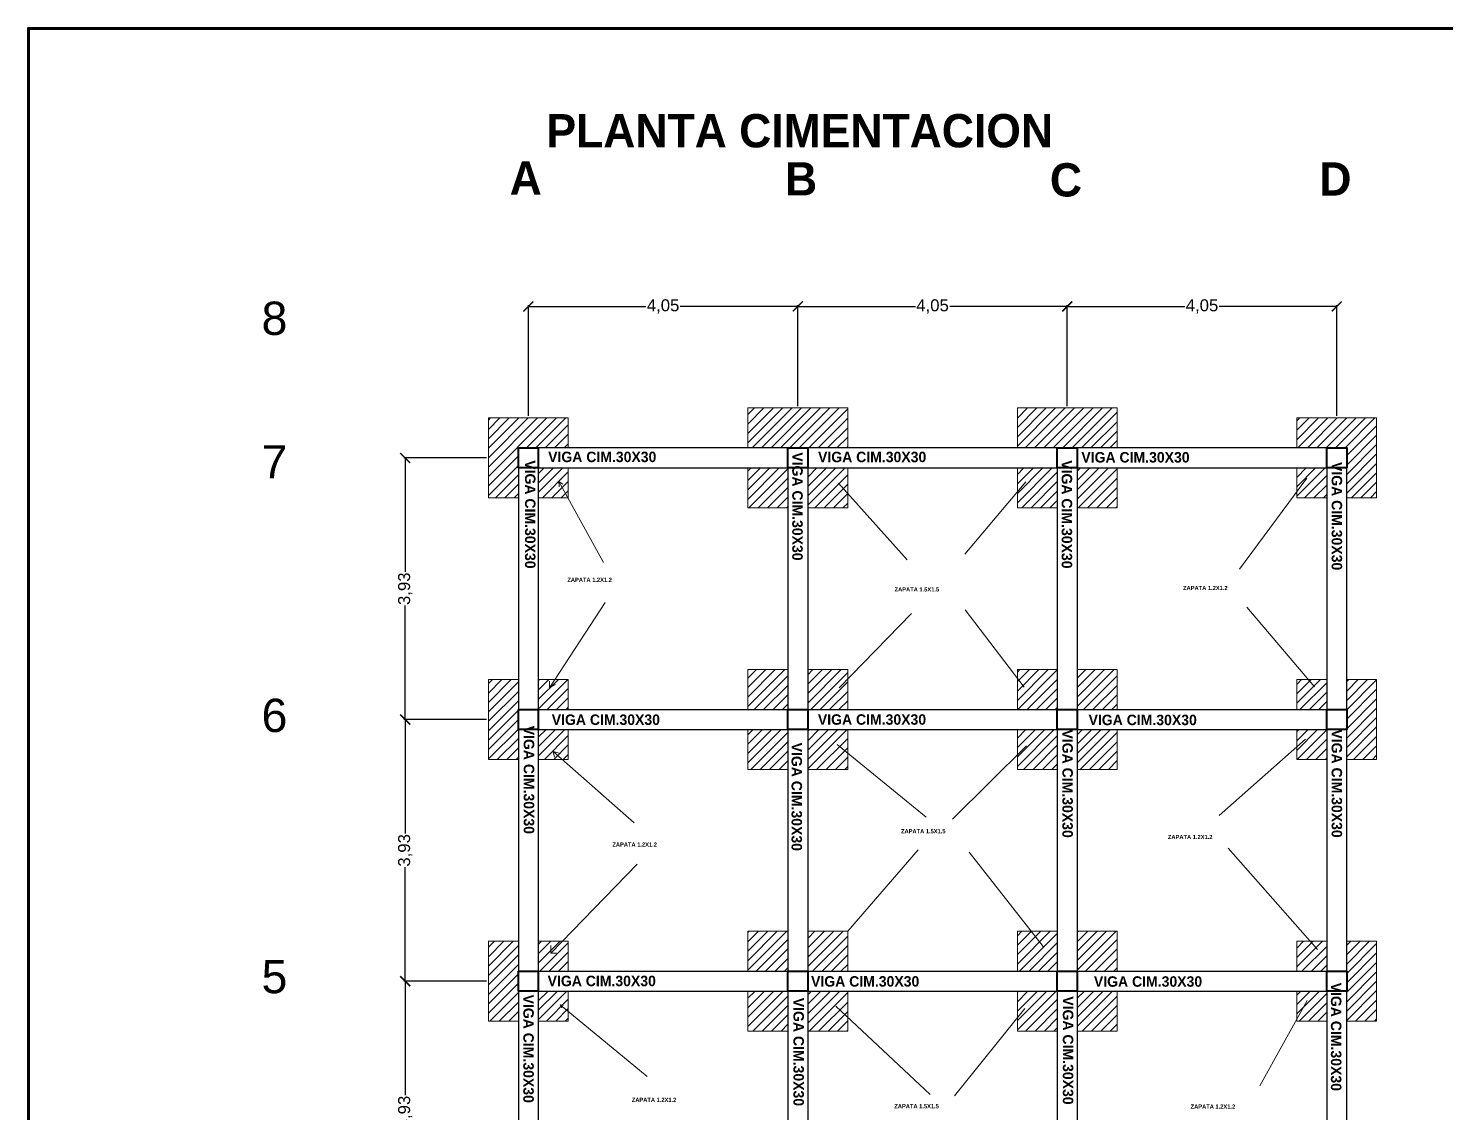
# Model space of a CAD drawing. Header units: metres. Extents: x -3 to 176, y -9 to 24.
# Drawn here: x -3.36 to 17.95, y 8.05 to 24.34 of the extents above; entities that cross this region are included whole.
import ezdxf

# ---------------------------------------------------------------- set-up
doc = ezdxf.new("R2010")
doc.units = ezdxf.units.M
for name, color, linetype, lineweight in [('CIMENTACION_COLUMNAS', 7, 'Continuous', 40), ('CIMENTACION_COTAS', 250, 'Continuous', 5), ('CIMENTACION_HATS', 253, 'Continuous', 5), ('CIMENTACION_TEXTOS', 7, 'Continuous', 5), ('CIMENTACION_VIGAS', 251, 'Continuous', 30), ('CIMENTACION_ZAPATAS', 253, 'Continuous', 20), ('MARQ.CUADROS', 7, 'Continuous', 80)]:
    doc.layers.add(name, color=color, linetype=linetype, lineweight=lineweight)
doc.styles.get("Standard").update_dxf_attribs({"font": 'arial.ttf'})
doc.dimstyles.new('ARQFERNEY', dxfattribs={"dimscale": 0.001, "dimtxt": 180, "dimasz": 150, "dimexe": 20, "dimexo": 30, "dimgap": 20, "dimtad": 0, "dimtxsty": 'Standard', "dimblk": 'ARCHTICK', "dimcen": 2.5, "dimadec": 0, "dimazin": 0, "dimtfac": 1, "dimtix": 1, "dimtmove": 1, "dimatfit": 0, "dimfxl": 1, "dimarcsym": 0})
pattern_1 = [(45, (-1484.33189, -1670.96022), (-0.070710678, 0.070710678), [])]

# ---------------------------------------------------------------- blocks, each defined once
blk = doc.blocks.new('_ArchTick')
at = {"color": 0, "linetype": 'ByBlock', "const_width": 0.15}
blk.add_lwpolyline([(-0.5, -0.5), (0.5, 0.5)], dxfattribs=at)
blk = doc.blocks.new('*D115')
at = {"layer": 'CIMENTACION_COTAS', "color": 0, "lineweight": -2, "transparency": 16777216}
for p, q in [((3.528, 10.026), (2.287, 10.026)), ((2.307, 10.026), (2.307, 8.315)), ((2.307, 6.096), (2.307, 7.807)), ((3.528, 6.096), (2.287, 6.096))]:
    blk.add_line(p, q, dxfattribs=at)
at = {"layer": 'Defpoints', "color": 0, "transparency": 16777216}
for p in [(2.307, 10.026), (3.558, 10.026), (3.558, 6.096)]:
    blk.add_point(p, dxfattribs=at)
at = {"layer": 'CIMENTACION_COTAS', "color": 0, "lineweight": -2, "transparency": 16777216, "xscale": 0.15, "yscale": 0.15, "zscale": 0.15}
for p, rotation in [((2.307, 10.026), 90), ((2.307, 6.096), 270)]:
    blk.add_blockref('_ArchTick', p, dxfattribs=dict(at, rotation=rotation))
at = {"layer": 'CIMENTACION_COTAS', "color": 0, "transparency": 16777216, "insert": (2.307, 8.061), "char_height": 0.18, "attachment_point": 5, "rotation": 90}
blk.add_mtext('3,93', dxfattribs=at)
blk = doc.blocks.new('*D116')
at = {"layer": 'CIMENTACION_COTAS', "color": 0, "lineweight": -2, "transparency": 16777216}
for p, q in [((3.528, 13.956), (2.287, 13.956)), ((2.307, 13.956), (2.307, 12.245)), ((2.307, 10.026), (2.307, 11.737)), ((3.528, 10.026), (2.287, 10.026))]:
    blk.add_line(p, q, dxfattribs=at)
at = {"layer": 'Defpoints', "color": 0, "transparency": 16777216}
for p in [(2.307, 13.956), (3.558, 13.956), (3.558, 10.026)]:
    blk.add_point(p, dxfattribs=at)
at = {"layer": 'CIMENTACION_COTAS', "color": 0, "lineweight": -2, "transparency": 16777216, "xscale": 0.15, "yscale": 0.15, "zscale": 0.15}
for p, rotation in [((2.307, 13.956), 90), ((2.307, 10.026), 270)]:
    blk.add_blockref('_ArchTick', p, dxfattribs=dict(at, rotation=rotation))
at = {"layer": 'CIMENTACION_COTAS', "color": 0, "transparency": 16777216, "insert": (2.307, 11.991), "char_height": 0.18, "attachment_point": 5, "rotation": 90}
blk.add_mtext('3,93', dxfattribs=at)
blk = doc.blocks.new('*D117')
at = {"layer": 'CIMENTACION_COTAS', "color": 0, "lineweight": -2, "transparency": 16777216}
for p, q in [((3.528, 17.886), (2.287, 17.886)), ((2.307, 17.886), (2.307, 16.175)), ((2.307, 13.956), (2.307, 15.667)), ((3.528, 13.956), (2.287, 13.956))]:
    blk.add_line(p, q, dxfattribs=at)
at = {"layer": 'Defpoints', "color": 0, "transparency": 16777216}
for p in [(2.307, 17.886), (3.558, 17.886), (3.558, 13.956)]:
    blk.add_point(p, dxfattribs=at)
at = {"layer": 'CIMENTACION_COTAS', "color": 0, "lineweight": -2, "transparency": 16777216, "xscale": 0.15, "yscale": 0.15, "zscale": 0.15}
for p, rotation in [((2.307, 17.886), 90), ((2.307, 13.956), 270)]:
    blk.add_blockref('_ArchTick', p, dxfattribs=dict(at, rotation=rotation))
at = {"layer": 'CIMENTACION_COTAS', "color": 0, "transparency": 16777216, "insert": (2.307, 15.921), "char_height": 0.18, "attachment_point": 5, "rotation": 90}
blk.add_mtext('3,93', dxfattribs=at)
blk = doc.blocks.new('*D118')
at = {"layer": 'CIMENTACION_COTAS', "color": 0, "lineweight": -2, "transparency": 16777216}
for p, q in [((4.158, 18.516), (4.158, 20.182)), ((4.158, 20.162), (5.925, 20.162)), ((8.208, 20.162), (6.441, 20.162)), ((8.208, 18.666), (8.208, 20.182))]:
    blk.add_line(p, q, dxfattribs=at)
at = {"layer": 'Defpoints', "color": 0, "transparency": 16777216}
for p in [(8.208, 20.162), (8.208, 18.636), (4.158, 18.486)]:
    blk.add_point(p, dxfattribs=at)
at = {"layer": 'CIMENTACION_COTAS', "color": 0, "lineweight": -2, "transparency": 16777216, "xscale": 0.15, "yscale": 0.15, "zscale": 0.15, "rotation": 180}
blk.add_blockref('_ArchTick', (4.158, 20.162), dxfattribs=at)
at = {"layer": 'CIMENTACION_COTAS', "color": 0, "lineweight": -2, "transparency": 16777216, "xscale": 0.15, "yscale": 0.15, "zscale": 0.15}
blk.add_blockref('_ArchTick', (8.208, 20.162), dxfattribs=at)
at = {"layer": 'CIMENTACION_COTAS', "color": 0, "transparency": 16777216, "insert": (6.183, 20.162), "char_height": 0.18, "attachment_point": 5}
blk.add_mtext('4,05', dxfattribs=at)
blk = doc.blocks.new('*D119')
at = {"layer": 'CIMENTACION_COTAS', "color": 0, "lineweight": -2, "transparency": 16777216}
for p, q in [((8.208, 18.666), (8.208, 20.182)), ((8.208, 20.162), (9.975, 20.162)), ((12.258, 20.162), (10.491, 20.162)), ((12.258, 18.666), (12.258, 20.182))]:
    blk.add_line(p, q, dxfattribs=at)
at = {"layer": 'Defpoints', "color": 0, "transparency": 16777216}
for p in [(12.258, 20.162), (8.208, 18.636), (12.258, 18.636)]:
    blk.add_point(p, dxfattribs=at)
at = {"layer": 'CIMENTACION_COTAS', "color": 0, "lineweight": -2, "transparency": 16777216, "xscale": 0.15, "yscale": 0.15, "zscale": 0.15, "rotation": 180}
blk.add_blockref('_ArchTick', (8.208, 20.162), dxfattribs=at)
at = {"layer": 'CIMENTACION_COTAS', "color": 0, "lineweight": -2, "transparency": 16777216, "xscale": 0.15, "yscale": 0.15, "zscale": 0.15}
blk.add_blockref('_ArchTick', (12.258, 20.162), dxfattribs=at)
at = {"layer": 'CIMENTACION_COTAS', "color": 0, "transparency": 16777216, "insert": (10.233, 20.162), "char_height": 0.18, "attachment_point": 5}
blk.add_mtext('4,05', dxfattribs=at)
blk = doc.blocks.new('*D120')
at = {"layer": 'CIMENTACION_COTAS', "color": 0, "lineweight": -2, "transparency": 16777216}
for p, q in [((12.258, 18.666), (12.258, 20.182)), ((12.258, 20.162), (14.025, 20.162)), ((16.308, 20.162), (14.541, 20.162)), ((16.308, 18.516), (16.308, 20.182))]:
    blk.add_line(p, q, dxfattribs=at)
at = {"layer": 'Defpoints', "color": 0, "transparency": 16777216}
for p in [(16.308, 20.162), (12.258, 18.636), (16.308, 18.486)]:
    blk.add_point(p, dxfattribs=at)
at = {"layer": 'CIMENTACION_COTAS', "color": 0, "lineweight": -2, "transparency": 16777216, "xscale": 0.15, "yscale": 0.15, "zscale": 0.15, "rotation": 180}
blk.add_blockref('_ArchTick', (12.258, 20.162), dxfattribs=at)
at = {"layer": 'CIMENTACION_COTAS', "color": 0, "lineweight": -2, "transparency": 16777216, "xscale": 0.15, "yscale": 0.15, "zscale": 0.15}
blk.add_blockref('_ArchTick', (16.308, 20.162), dxfattribs=at)
at = {"layer": 'CIMENTACION_COTAS', "color": 0, "transparency": 16777216, "insert": (14.283, 20.162), "char_height": 0.18, "attachment_point": 5}
blk.add_mtext('4,05', dxfattribs=at)

msp = doc.modelspace()

# ---------------------------------------------------------------- hatches: boundary and pattern name
at = {"layer": 'CIMENTACION_HATS'}
h = msp.add_hatch(dxfattribs=at)
h.set_pattern_fill('_USER', color=256, scale=0.1, angle=45, pattern_type=0)
h.set_pattern_definition(pattern_1)
h.paths.add_polyline_path([(8.95798, 18.6361), (7.45798, 18.6361), (7.45798, 18.0361), (8.95798, 18.0361)])
h.paths.add_polyline_path([(8.95798, 17.7361), (8.35798, 17.7361), (8.35798, 17.1361), (8.95798, 17.1361)])
h.paths.add_polyline_path([(8.05798, 17.7361), (7.45798, 17.7361), (7.45798, 17.1361), (8.05798, 17.1361)])
h = msp.add_hatch(dxfattribs=at)
h.set_pattern_fill('_USER', color=256, scale=0.1, angle=45, pattern_type=0)
h.set_pattern_definition(pattern_1)
h.paths.add_polyline_path([(13.00798, 18.6361), (11.50798, 18.6361), (11.50798, 18.0361), (13.00798, 18.0361)])
h.paths.add_polyline_path([(12.10798, 17.7361), (11.50798, 17.7361), (11.50798, 17.1361), (12.10798, 17.1361)])
h.paths.add_polyline_path([(13.00798, 17.7361), (12.40798, 17.7361), (12.40798, 17.1361), (13.00798, 17.1361)])
h = msp.add_hatch(dxfattribs=at)
h.set_pattern_fill('_USER', color=256, scale=0.1, angle=45, pattern_type=0)
h.set_pattern_definition(pattern_1)
h.paths.add_polyline_path([(4.75798, 18.4861), (3.55798, 18.4861), (3.55798, 17.2861), (4.00798, 17.2861), (4.00798, 18.0361), (4.75798, 18.0361)])
h.paths.add_polyline_path([(4.75798, 17.7361), (4.30798, 17.7361), (4.30798, 17.2861), (4.75798, 17.2861)], flags=17)
h = msp.add_hatch(dxfattribs=at)
h.set_pattern_fill('_USER', color=256, scale=0.1, angle=45, pattern_type=0)
h.set_pattern_definition(pattern_1)
h.paths.add_polyline_path([(16.90798, 18.4861), (15.70798, 18.4861), (15.70798, 18.0361), (16.45798, 18.0361), (16.45798, 17.2861), (16.90798, 17.2861)])
h.paths.add_polyline_path([(16.15798, 17.7361), (15.70798, 17.7361), (15.70798, 17.2861), (16.15798, 17.2861)], flags=17)
h = msp.add_hatch(dxfattribs=at)
h.set_pattern_fill('_USER', color=256, scale=0.1, angle=45, pattern_type=0)
h.set_pattern_definition(pattern_1)
h.paths.add_polyline_path([(8.05798, 14.7061), (7.45798, 14.7061), (7.45798, 14.1061), (8.05798, 14.1061)])
h.paths.add_polyline_path([(8.95798, 14.7061), (8.35798, 14.7061), (8.35798, 14.1061), (8.95798, 14.1061)])
h.paths.add_polyline_path([(8.95798, 13.8061), (8.35798, 13.8061), (8.35798, 13.2061), (8.95798, 13.2061)])
h.paths.add_polyline_path([(8.05798, 13.8061), (7.45798, 13.8061), (7.45798, 13.2061), (8.05798, 13.2061)])
h = msp.add_hatch(dxfattribs=at)
h.set_pattern_fill('_USER', color=256, scale=0.1, angle=45, pattern_type=0)
h.set_pattern_definition(pattern_1)
h.paths.add_polyline_path([(12.10798, 14.7061), (11.50798, 14.7061), (11.50798, 14.1061), (12.10798, 14.1061)])
h.paths.add_polyline_path([(13.00798, 14.7061), (12.40798, 14.7061), (12.40798, 14.1061), (13.00798, 14.1061)])
h.paths.add_polyline_path([(13.00798, 13.8061), (12.40798, 13.8061), (12.40798, 13.2061), (13.00798, 13.2061)])
h.paths.add_polyline_path([(12.10798, 13.8061), (11.50798, 13.8061), (11.50798, 13.2061), (12.10798, 13.2061)])
h = msp.add_hatch(dxfattribs=at)
h.set_pattern_fill('_USER', color=256, scale=0.1, angle=45, pattern_type=0)
h.set_pattern_definition(pattern_1)
h.paths.add_polyline_path([(4.00798, 14.5561), (3.55798, 14.5561), (3.55798, 13.3561), (4.00798, 13.3561)])
h.paths.add_polyline_path([(4.75798, 14.5561), (4.30798, 14.5561), (4.30798, 14.1061), (4.75798, 14.1061)])
h.paths.add_polyline_path([(4.75798, 13.8061), (4.30798, 13.8061), (4.30798, 13.3561), (4.75798, 13.3561)])
h = msp.add_hatch(dxfattribs=at)
h.set_pattern_fill('_USER', color=256, scale=0.1, angle=45, pattern_type=0)
h.set_pattern_definition(pattern_1)
h.paths.add_polyline_path([(16.15798, 14.5561), (15.70798, 14.5561), (15.70798, 14.1061), (16.15798, 14.1061)])
h.paths.add_polyline_path([(16.15798, 13.8061), (15.70798, 13.8061), (15.70798, 13.3561), (16.15798, 13.3561)])
h.paths.add_polyline_path([(16.90798, 14.5561), (16.45798, 14.5561), (16.45798, 13.3561), (16.90798, 13.3561)])
h = msp.add_hatch(dxfattribs=at)
h.set_pattern_fill('_USER', color=256, scale=0.1, angle=45, pattern_type=0)
h.set_pattern_definition(pattern_1)
h.paths.add_polyline_path([(8.05798, 10.7761), (7.45798, 10.7761), (7.45798, 10.1761), (8.05798, 10.1761)])
h.paths.add_polyline_path([(8.95798, 10.7761), (8.35798, 10.7761), (8.35798, 10.1761), (8.95798, 10.1761)])
h.paths.add_polyline_path([(8.95798, 9.8761), (8.35798, 9.8761), (8.35798, 9.2761), (8.95798, 9.2761)])
h.paths.add_polyline_path([(8.05798, 9.8761), (7.45798, 9.8761), (7.45798, 9.2761), (8.05798, 9.2761)])
h = msp.add_hatch(dxfattribs=at)
h.set_pattern_fill('_USER', color=256, scale=0.1, angle=45, pattern_type=0)
h.set_pattern_definition(pattern_1)
h.paths.add_polyline_path([(12.10798, 10.7761), (11.50798, 10.7761), (11.50798, 10.1761), (12.10798, 10.1761)])
h.paths.add_polyline_path([(13.00798, 10.7761), (12.40798, 10.7761), (12.40798, 10.1761), (13.00798, 10.1761)])
h.paths.add_polyline_path([(13.00798, 9.8761), (12.40798, 9.8761), (12.40798, 9.2761), (13.00798, 9.2761)])
h.paths.add_polyline_path([(12.10798, 9.8761), (11.50798, 9.8761), (11.50798, 9.2761), (12.10798, 9.2761)])
h = msp.add_hatch(dxfattribs=at)
h.set_pattern_fill('_USER', color=256, scale=0.1, angle=45, pattern_type=0)
h.set_pattern_definition(pattern_1)
h.paths.add_polyline_path([(4.00798, 10.6261), (3.55798, 10.6261), (3.55798, 9.4261), (4.00798, 9.4261)])
h.paths.add_polyline_path([(4.75798, 10.6261), (4.30798, 10.6261), (4.30798, 10.1761), (4.75798, 10.1761)])
h.paths.add_polyline_path([(4.75798, 9.8761), (4.30798, 9.8761), (4.30798, 9.4261), (4.75798, 9.4261)])
h = msp.add_hatch(dxfattribs=at)
h.set_pattern_fill('_USER', color=256, scale=0.1, angle=45, pattern_type=0)
h.set_pattern_definition(pattern_1)
h.paths.add_polyline_path([(16.90798, 10.6261), (16.45798, 10.6261), (16.45798, 9.4261), (16.90798, 9.4261)])
h.paths.add_polyline_path([(16.15798, 10.6261), (15.70798, 10.6261), (15.70798, 10.1761), (16.15798, 10.1761)])
h.paths.add_polyline_path([(16.15798, 9.8761), (15.70798, 9.8761), (15.70798, 9.4261), (16.15798, 9.4261)])

# ---------------------------------------------------------------- linework, layer by layer
at = {"layer": 'CIMENTACION_COLUMNAS'}
for points in [[(4.00798, 18.0361), (4.30798, 18.0361), (4.30798, 17.7361), (4.00798, 17.7361), (4.00798, 18.0361)], [(8.05798, 18.0361), (8.35798, 18.0361), (8.35798, 17.7361), (8.05798, 17.7361), (8.05798, 18.0361)], [(12.10798, 18.0361), (12.40798, 18.0361), (12.40798, 17.7361), (12.10798, 17.7361), (12.10798, 18.0361)], [(16.15798, 18.0361), (16.45798, 18.0361), (16.45798, 17.7361), (16.15798, 17.7361), (16.15798, 18.0361)], [(4.00798, 14.1061), (4.30798, 14.1061), (4.30798, 13.8061), (4.00798, 13.8061), (4.00798, 14.1061)], [(8.05798, 14.1061), (8.35798, 14.1061), (8.35798, 13.8061), (8.05798, 13.8061), (8.05798, 14.1061)], [(12.10798, 14.1061), (12.40798, 14.1061), (12.40798, 13.8061), (12.10798, 13.8061), (12.10798, 14.1061)], [(16.15798, 14.1061), (16.45798, 14.1061), (16.45798, 13.8061), (16.15798, 13.8061), (16.15798, 14.1061)], [(4.00798, 10.1761), (4.30798, 10.1761), (4.30798, 9.8761), (4.00798, 9.8761), (4.00798, 10.1761)], [(8.05798, 10.1761), (8.35798, 10.1761), (8.35798, 9.8761), (8.05798, 9.8761), (8.05798, 10.1761)], [(12.10798, 10.1761), (12.40798, 10.1761), (12.40798, 9.8761), (12.10798, 9.8761), (12.10798, 10.1761)], [(16.15798, 10.1761), (16.45798, 10.1761), (16.45798, 9.8761), (16.15798, 9.8761), (16.15798, 10.1761)]]:
    msp.add_lwpolyline(points, dxfattribs=at)
at = {"layer": 'CIMENTACION_TEXTOS'}
for points in [[(5.28751, 16.31289), (4.61587, 17.53416), (4.62256, 17.45383)], [(4.61587, 17.53416), (4.67643, 17.49053)], [(9.85249, 16.35401), (8.82054, 17.50487)], [(10.71605, 16.43912), (11.63288, 17.52518)], [(14.84816, 16.21501), (15.8597, 17.58123)], [(5.31152, 15.71283), (4.47423, 14.4333), (4.47423, 14.53468)], [(10.72394, 15.60305), (11.61105, 14.44391)], [(14.95791, 15.64319), (15.97474, 14.446)], [(9.91688, 15.54976), (8.82969, 14.43058)], [(4.47423, 14.4333), (4.56781, 14.48241)], [(14.54236, 12.51479), (15.83747, 13.65953)], [(5.74717, 12.40515), (4.52882, 13.47409), (4.55236, 13.39181)], [(4.52882, 13.47409), (4.61952, 13.45288)], [(10.13575, 12.4911), (8.79856, 13.58081)], [(10.53491, 12.45788), (11.64591, 13.56087)], [(10.01769, 11.99747), (8.95798, 10.7761)], [(10.78321, 11.96422), (11.89487, 10.54809)], [(14.67823, 12.02546), (16.01911, 10.5038)], [(5.7925, 11.7845), (4.49737, 10.4485), (4.49737, 10.56134)], [(4.49737, 10.4485), (4.58037, 10.4485)], [(5.94286, 8.59648), (4.63836, 9.6726), (4.65881, 9.62577)], [(4.63836, 9.6726), (4.6816, 9.6615)], [(10.19796, 8.32487), (8.77796, 9.65035)], [(10.56292, 8.30499), (11.61796, 9.61721)], [(15.15309, 8.45323), (15.86257, 9.73456)]]:
    msp.add_lwpolyline(points, dxfattribs=at)
at = {"layer": 'CIMENTACION_VIGAS'}
for points in [[(4.00798, 18.0361), (4.00798, 2.0161), (16.45798, 2.0161), (16.45798, 2.0161), (16.45798, 18.0361), (4.00798, 18.0361)], [(4.30798, 17.7361), (4.30798, 14.1061)], [(4.30798, 17.7361), (8.05798, 17.7361)], [(8.05798, 17.7361), (8.05798, 14.1061)], [(8.35798, 17.7361), (8.35798, 14.1061)], [(8.35798, 17.7361), (12.10798, 17.7361)], [(12.10798, 17.7361), (12.10798, 14.1061)], [(12.40798, 17.7361), (12.40798, 14.1061)], [(12.40798, 17.7361), (16.15798, 17.7361)], [(16.15798, 17.7361), (16.15798, 14.1061)], [(4.30798, 14.1061), (8.05798, 14.1061)], [(8.35798, 14.1061), (12.10798, 14.1061)], [(12.40798, 14.1061), (16.15798, 14.1061)], [(4.30798, 13.8061), (4.30798, 10.1761)], [(4.30798, 13.8061), (8.05798, 13.8061)], [(8.05798, 13.8061), (8.05798, 10.1761)], [(8.35798, 13.8061), (8.35798, 10.1761)], [(8.35798, 13.8061), (12.10798, 13.8061)], [(12.10798, 13.8061), (12.10798, 10.1761)], [(12.40798, 13.8061), (12.40798, 10.1761)], [(12.40798, 13.8061), (16.15798, 13.8061)], [(16.15798, 13.8061), (16.15798, 10.1761)], [(4.30798, 10.1761), (8.05798, 10.1761)], [(8.35798, 10.1761), (12.10798, 10.1761)], [(12.40798, 10.1761), (16.15798, 10.1761)], [(4.30798, 9.8761), (4.30798, 6.2461)], [(4.30798, 9.8761), (8.05798, 9.8761)], [(8.05798, 9.8761), (8.05798, 6.2461)], [(8.35798, 9.8761), (8.35798, 6.2461)], [(8.35798, 9.8761), (12.10798, 9.8761)], [(12.10798, 9.8761), (12.10798, 6.2461)], [(12.40798, 9.8761), (12.40798, 6.2461)], [(12.40798, 9.8761), (16.15798, 9.8761)], [(16.15798, 9.8761), (16.15798, 6.2461)]]:
    msp.add_lwpolyline(points, dxfattribs=at)
at = {"layer": 'CIMENTACION_ZAPATAS'}
for points in [[(7.45798, 18.6361), (8.95798, 18.6361), (8.95798, 18.0361)], [(7.45798, 18.0361), (7.45798, 18.6361)], [(11.50798, 18.6361), (13.00798, 18.6361), (13.00798, 18.0361)], [(11.50798, 18.0361), (11.50798, 18.6361)], [(3.55798, 18.4861), (4.75798, 18.4861), (4.75798, 18.0361)], [(4.00798, 17.2861), (3.55798, 17.2861), (3.55798, 18.4861)], [(15.70798, 18.4861), (16.90798, 18.4861), (16.90798, 17.2861), (16.45798, 17.2861)], [(15.70798, 18.0361), (15.70798, 18.4861)], [(4.75798, 17.7361), (4.75798, 17.2861), (4.30798, 17.2861)], [(8.05798, 17.1361), (7.45798, 17.1361), (7.45798, 17.7361)], [(8.95798, 17.7361), (8.95798, 17.1361), (8.35798, 17.1361)], [(12.10798, 17.1361), (11.50798, 17.1361), (11.50798, 17.7361)], [(13.00798, 17.7361), (13.00798, 17.1361), (12.40798, 17.1361)], [(16.15798, 17.2861), (15.70798, 17.2861), (15.70798, 17.7361)], [(7.45798, 14.7061), (8.05798, 14.7061)], [(7.45798, 14.1061), (7.45798, 14.7061)], [(8.35798, 14.7061), (8.95798, 14.7061), (8.95798, 14.1061)], [(11.50798, 14.7061), (12.10798, 14.7061)], [(11.50798, 14.1061), (11.50798, 14.7061)], [(12.40798, 14.7061), (13.00798, 14.7061), (13.00798, 14.1061)], [(3.55798, 14.5561), (4.00798, 14.5561)], [(4.00798, 13.3561), (3.55798, 13.3561), (3.55798, 14.5561)], [(4.30798, 14.5561), (4.75798, 14.5561), (4.75798, 14.1061)], [(15.70798, 14.5561), (16.15798, 14.5561)], [(15.70798, 14.1061), (15.70798, 14.5561)], [(16.45798, 14.5561), (16.90798, 14.5561), (16.90798, 13.3561), (16.45798, 13.3561)], [(4.75798, 13.8061), (4.75798, 13.3561), (4.30798, 13.3561)], [(8.05798, 13.2061), (7.45798, 13.2061), (7.45798, 13.8061)], [(8.95798, 13.8061), (8.95798, 13.2061), (8.35798, 13.2061)], [(12.10798, 13.2061), (11.50798, 13.2061), (11.50798, 13.8061)], [(13.00798, 13.8061), (13.00798, 13.2061), (12.40798, 13.2061)], [(16.15798, 13.3561), (15.70798, 13.3561), (15.70798, 13.8061)], [(7.45798, 10.7761), (8.05798, 10.7761)], [(7.45798, 10.1761), (7.45798, 10.7761)], [(8.35798, 10.7761), (8.95798, 10.7761), (8.95798, 10.1761)], [(11.50798, 10.7761), (12.10798, 10.7761)], [(11.50798, 10.1761), (11.50798, 10.7761)], [(12.40798, 10.7761), (13.00798, 10.7761), (13.00798, 10.1761)], [(3.55798, 10.6261), (4.00798, 10.6261)], [(4.00798, 9.4261), (3.55798, 9.4261), (3.55798, 10.6261)], [(4.30798, 10.6261), (4.75798, 10.6261), (4.75798, 10.1761)], [(15.70798, 10.6261), (16.15798, 10.6261)], [(15.70798, 10.1761), (15.70798, 10.6261)], [(16.45798, 10.6261), (16.90798, 10.6261), (16.90798, 9.4261), (16.45798, 9.4261)], [(4.75798, 9.8761), (4.75798, 9.4261), (4.30798, 9.4261)], [(8.05798, 9.2761), (7.45798, 9.2761), (7.45798, 9.8761)], [(8.95798, 9.8761), (8.95798, 9.2761), (8.35798, 9.2761)], [(12.10798, 9.2761), (11.50798, 9.2761), (11.50798, 9.8761)], [(13.00798, 9.8761), (13.00798, 9.2761), (12.40798, 9.2761)], [(16.15798, 9.4261), (15.70798, 9.4261), (15.70798, 9.8761)]]:
    msp.add_lwpolyline(points, dxfattribs=at)
at = {"layer": 'MARQ.CUADROS'}
msp.add_lwpolyline([(-3.35714, -8.91147), (44.14286, -8.91147), (44.14286, 24.33853), (-3.35714, 24.33853)], close=True, dxfattribs=at)

# ---------------------------------------------------------------- texts
at = {"layer": 'CIMENTACION_TEXTOS', "attachment_point": 7}
for s, insert, char_height, width in [('{\\fBankGothic Lt BT|b1|i0|c0|p34;PLANTA CIMENTACION}', (4.42965, 22.54385), 0.5, 11.9163542), ('{\\fBankGothic Lt BT|b1|i0|c0|p34;A}', (3.87682, 21.83895), 0.5, 0.2907166), ('{\\fBankGothic Lt BT|b1|i0|c0|p34;B}', (8.01633, 21.82863), 0.5, 0.39929), ('{\\fBankGothic Lt BT|b1|i0|c0|p34;C}', (11.99723, 21.80588), 0.5, 0.1263311), ('{\\fBankGothic Lt BT|b1|i0|c0|p34;D}', (16.04673, 21.82647), 0.5, 0.6845905), ('8', (0.14771, 19.7268), 0.5, 0.2907166), ('7', (0.14771, 17.57714), 0.5, 0.2907166), ('{\\fBankGothic Lt BT|b1|i0|c0|p34;         VIGA CIM.30X30}', (3.92869, 17.82025), 0.1574651, 6.9481972), ('{\\fBankGothic Lt BT|b1|i0|c0|p34;         VIGA CIM.30X30}', (7.98555, 17.81907), 0.1574651, 6.9481972), ('{\\fBankGothic Lt BT|b1|i0|c0|p34;         VIGA CIM.30X30}', (11.94319, 17.81444), 0.1574651, 6.9481972), ('{\\fBankGothic Lt BT|b1|i0|c0|p34;         ZAPATA 1.2X1.2}', (4.52936, 16.02421), 0.0623058, 2.7492642), ('{\\fBankGothic Lt BT|b1|i0|c0|p34;         ZAPATA 1.5X1.5}', (9.44761, 15.87894), 0.0623058, 2.7492642), ('{\\fBankGothic Lt BT|b1|i0|c0|p34;         ZAPATA 1.2X1.2}', (13.78344, 15.90125), 0.0623058, 2.7492642), ('6', (0.14771, 13.76149), 0.5, 0.2907166), ('{\\fBankGothic Lt BT|b1|i0|c0|p34;         VIGA CIM.30X30}', (3.98314, 13.87269), 0.1574651, 6.9481972), ('{\\fBankGothic Lt BT|b1|i0|c0|p34;         VIGA CIM.30X30}', (7.98307, 13.87546), 0.1574651, 6.9481972), ('{\\fBankGothic Lt BT|b1|i0|c0|p34;         VIGA CIM.30X30}', (12.05158, 13.86933), 0.1574651, 6.9481972), ('{\\fBankGothic Lt BT|b1|i0|c0|p34;         ZAPATA 1.5X1.5}', (9.544, 12.24654), 0.0623058, 2.7492642), ('{\\fBankGothic Lt BT|b1|i0|c0|p34;         ZAPATA 1.2X1.2}', (13.55599, 12.16128), 0.0623058, 2.7492642), ('{\\fBankGothic Lt BT|b1|i0|c0|p34;         ZAPATA 1.2X1.2}', (5.20603, 12.0476), 0.0623058, 2.7492642), ('5', (0.14771, 9.83835), 0.5, 0.2907166), ('{\\fBankGothic Lt BT|b1|i0|c0|p34;         VIGA CIM.30X30}', (3.92125, 9.94827), 0.1574651, 6.9481972), ('{\\fBankGothic Lt BT|b1|i0|c0|p34;         VIGA CIM.30X30}', (7.88066, 9.94175), 0.1574651, 6.9481972), ('{\\fBankGothic Lt BT|b1|i0|c0|p34;         VIGA CIM.30X30}', (12.13185, 9.93994), 0.1574651, 6.9481972), ('{\\fBankGothic Lt BT|b1|i0|c0|p34;         ZAPATA 1.2X1.2}', (5.49778, 8.21283), 0.0623058, 2.7492642), ('{\\fBankGothic Lt BT|b1|i0|c0|p34;         ZAPATA 1.5X1.5}', (9.44353, 8.11592), 0.0623058, 2.7492642), ('{\\fBankGothic Lt BT|b1|i0|c0|p34;         ZAPATA 1.2X1.2}', (13.89744, 8.11158), 0.0623058, 2.7492642)]:
    msp.add_mtext(s, dxfattribs=dict(at, insert=insert, char_height=char_height, width=width))
at = {"layer": 'CIMENTACION_TEXTOS', "char_height": 0.1574651, "width": 6.9481972, "attachment_point": 7, "rotation": 270}
for insert in [(8.12186, 18.49744), (4.10485, 18.37748), (12.17103, 18.37789), (16.22872, 18.35158), (4.08599, 14.39013), (12.18156, 14.33336), (16.2284, 14.33498), (8.11119, 14.13567), (4.07927, 10.35156), (16.21807, 10.53024), (8.13938, 10.30317), (12.18882, 10.32584)]:
    msp.add_mtext('{\\fBankGothic Lt BT|b1|i0|c0|p34;         VIGA CIM.30X30}', dxfattribs=dict(at, insert=insert))

# ---------------------------------------------------------------- dimensions: what is measured, and where the dimension line sits
at = {"layer": 'CIMENTACION_COTAS'}
for base, p1, p2, picture, middle in [((8.20798, 20.16238), (4.15798, 18.4861), (8.20798, 18.6361), '*D118', (6.18298, 20.16238)), ((12.25798, 20.16238), (8.20798, 18.6361), (12.25798, 18.6361), '*D119', (10.23298, 20.16238)), ((16.30798, 20.16238), (12.25798, 18.6361), (16.30798, 18.4861), '*D120', (14.28298, 20.16238))]:
    dim = msp.add_linear_dim(base=base, p1=p1, p2=p2, dimstyle='ARQFERNEY', dxfattribs=at)
    dim.commit()
    dim.dimension.update_dxf_attribs({"geometry": picture, "text_midpoint": middle})
for base, p1, p2, picture, middle in [((2.30666, 17.8861), (3.55798, 13.9561), (3.55798, 17.8861), '*D117', (2.30666, 15.9211)), ((2.30666, 13.9561), (3.55798, 10.0261), (3.55798, 13.9561), '*D116', (2.30666, 11.9911)), ((2.30666, 10.0261), (3.55798, 6.0961), (3.55798, 10.0261), '*D115', (2.30666, 8.0611))]:
    dim = msp.add_linear_dim(base=base, p1=p1, p2=p2, angle=90, dimstyle='ARQFERNEY', dxfattribs=at)
    dim.commit()
    dim.dimension.update_dxf_attribs({"geometry": picture, "text_midpoint": middle})

doc.saveas('drawing.dxf')
